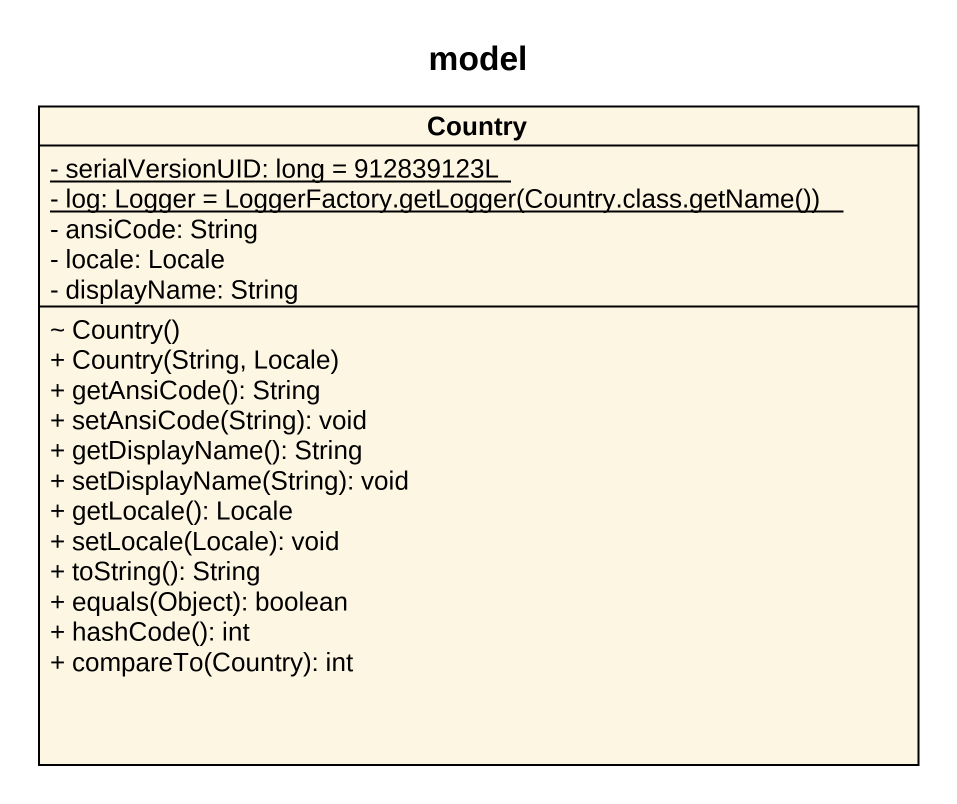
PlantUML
@startuml
title model
hide circle
hide empty members
skinparam classAttributeIconSize 0
class Country {
  {static} - serialVersionUID: long = 912839123L
  {static} {field} - log: Logger = LoggerFactory.getLogger(Country.class.getName())
  - ansiCode: String
  - locale: Locale
  - displayName: String
  ~ Country()
  + Country(String, Locale)
  + getAnsiCode(): String
  + setAnsiCode(String): void
  + getDisplayName(): String
  + setDisplayName(String): void
  + getLocale(): Locale
  + setLocale(Locale): void
  + toString(): String
  + equals(Object): boolean
  + hashCode(): int
  + compareTo(Country): int
}
@enduml
